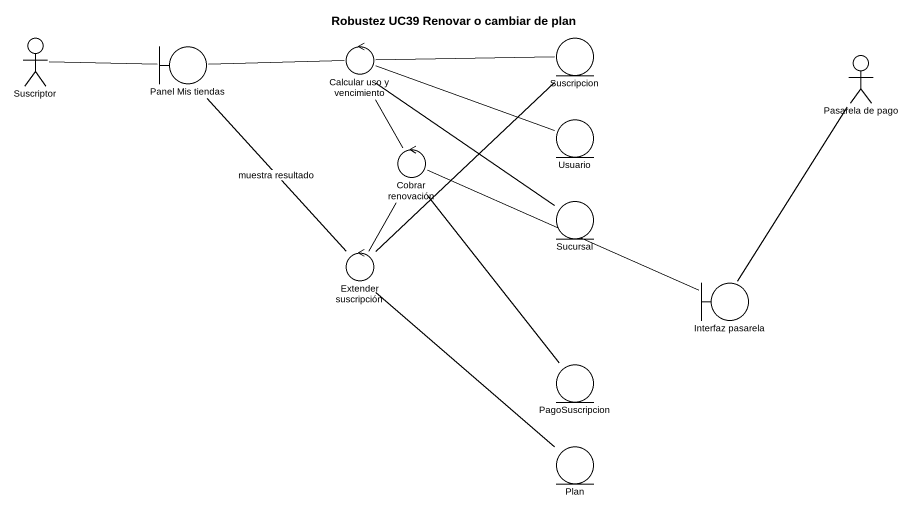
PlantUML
@startuml
title Robustez UC39 Renovar o cambiar de plan
actor Suscriptor
boundary "Panel Mis tiendas" as Panel_Mis_tiendas
control "Calcular uso y vencimiento" as Calcular_uso_y_vencimiento
entity Suscripcion
actor "Pasarela de pago" as Pasarela_de_pago
entity Usuario
control "Cobrar renovación" as Cobrar_renovación
entity Sucursal
control "Extender suscripción" as Extender_suscripción
boundary "Interfaz pasarela" as Interfaz_pasarela
entity PagoSuscripcion
entity Plan
Suscriptor -right- Panel_Mis_tiendas
Panel_Mis_tiendas -right- Calcular_uso_y_vencimiento
Calcular_uso_y_vencimiento -right- Suscripcion
Calcular_uso_y_vencimiento -right- Usuario
Calcular_uso_y_vencimiento -- Cobrar_renovación
Calcular_uso_y_vencimiento -- Sucursal
Cobrar_renovación -- Extender_suscripción
Cobrar_renovación -right- Interfaz_pasarela
Cobrar_renovación -- PagoSuscripcion
Extender_suscripción -up- Panel_Mis_tiendas : muestra resultado
Extender_suscripción -up- Suscripcion
Extender_suscripción -- Plan
Interfaz_pasarela -up- Pasarela_de_pago
@enduml
